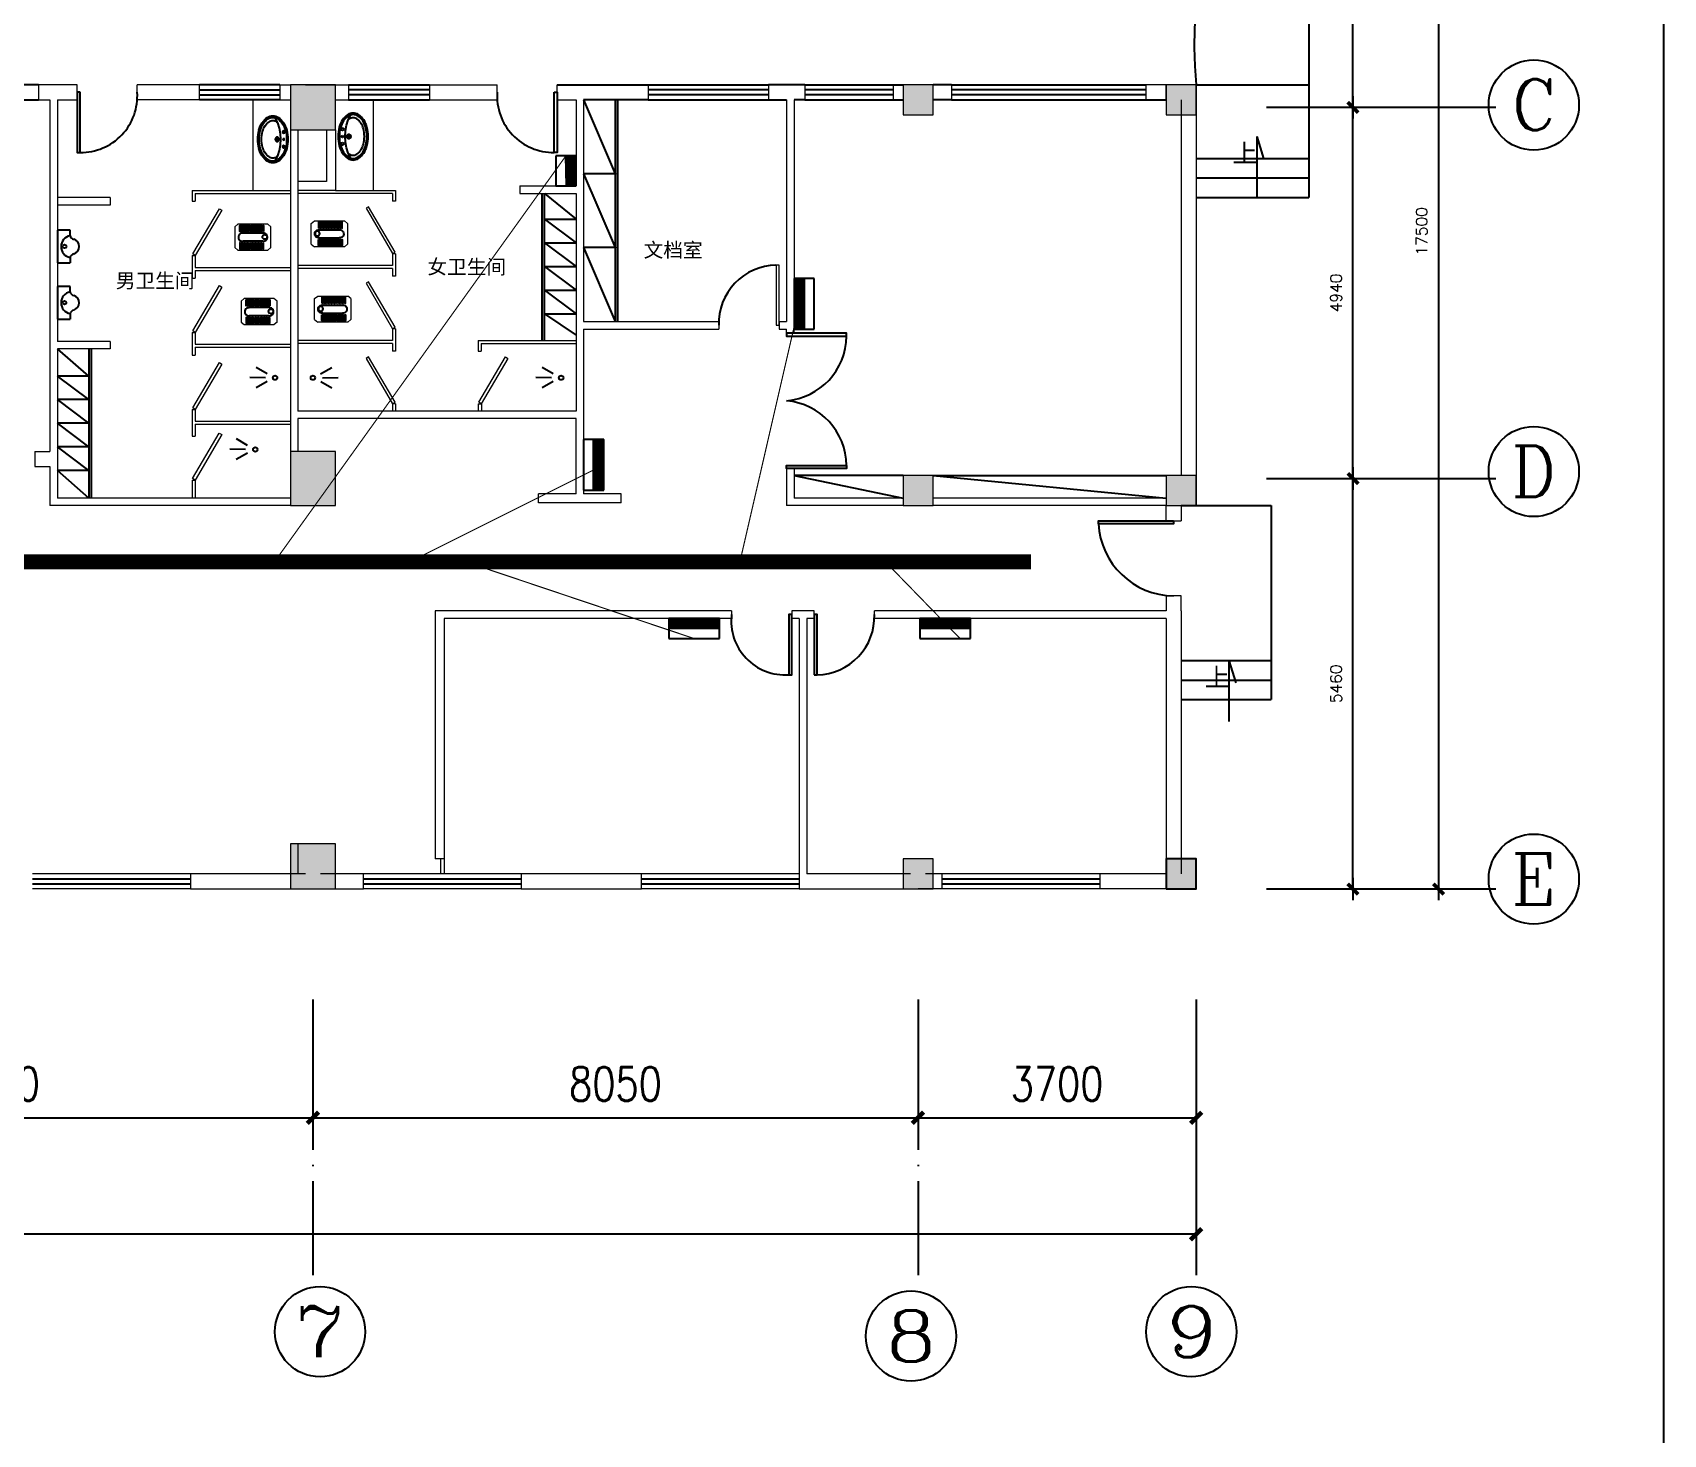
# Model space of a CAD drawing. Extents: x 1487452 to 1619693, y 165319 to 350168.
# Drawn here: x 1597996 to 1619693, y 313783 to 332433 of the extents above; entities that cross this region are included whole.
import ezdxf
from ezdxf.enums import TextEntityAlignment as Align

# ---------------------------------------------------------------- set-up
doc = ezdxf.new("R2010")
doc.units = 0
doc.header["$LTSCALE"] = 1000
doc.header["$MEASUREMENT"] = 0
doc.linetypes.add('DOTE', pattern=[2.42, 2, -0.2, 0.02, -0.2])
doc.layers.get('0').update_dxf_attribs({"linetype": 'CONTINUOUS'})
doc.layers.get('Defpoints').update_dxf_attribs({"linetype": 'CONTINUOUS'})
for name, color, linetype in [('AXIS', 3, 'CONTINUOUS'), ('AXIS_TEXT', 7, 'CONTINUOUS'), ('COLUMN', 9, 'CONTINUOUS'), ('Dim3', 30, 'CONTINUOUS'), ('DIME', 3, 'CONTINUOUS'), ('DOTE', 1, 'DOTE'), ('EQUIP', 3, 'CONTINUOUS'), ('FIT', 1, 'CONTINUOUS'), ('FUR', 4, 'CONTINUOUS')]:
    doc.layers.add(name, color=color, linetype=linetype)
doc.styles.add('_TCH_AXIS', font='COMPLEX', dxfattribs={"bigfont": 'GBCBIG'})
doc.styles.add('_TCH_DIM', font='SIMPLEX', dxfattribs={"bigfont": 'GBCBIG'})
doc.styles.add('DIM_FONT', font='SIMPLEX.shx', dxfattribs={"width": 0.8})
doc.styles.get("Standard").update_dxf_attribs({"font": 'GBENOR', "bigfont": 'GBCBIG'})
doc.styles.add('黑体', font='SIMHEI.TTF')
doc.dimstyles.new('dimn', dxfattribs={"dimtxt": 150, "dimasz": 1, "dimexe": 250, "dimexo": 300, "dimgap": 150, "dimtad": 1, "dimdec": 0, "dimzin": 0, "dimdsep": 46, "dimtxsty": '_TCH_DIM', "dimblk": '_dimx', "dimcen": 0.09, "dimclrd": 3, "dimclre": 3, "dimclrt": 2, "dimadec": 1, "dimazin": 2, "dimtfac": 1, "dimtdec": 0, "dimtix": 1, "dimtmove": 2, "dimatfit": 3, "dimldrblk": 'ARCHTICK', "dimfxl": 1, "dimtolj": 1, "dimtzin": 0, "dimarcsym": 0})
doc.dimstyles.new('DIMN150', dxfattribs={"dimscale": 1.5, "dimtxt": 300, "dimasz": 100, "dimexe": 250, "dimexo": 300, "dimgap": 150, "dimtad": 1, "dimdec": 0, "dimzin": 0, "dimdsep": 46, "dimtxsty": 'DIM_FONT', "dimblk": 'ARCHTICK', "dimcen": 0.09, "dimclrt": 7, "dimazin": 2, "dimtfac": 1, "dimtdec": 0, "dimtix": 1, "dimtmove": 2, "dimatfit": 3, "dimldrblk": 'ARCHTICK', "dimfxl": 1, "dimtolj": 1, "dimtzin": 0, "dimarcsym": 0})

# ---------------------------------------------------------------- blocks, each defined once
blk = doc.blocks.new('_ArchTick')
at = {"color": 0, "linetype": 'ByBlock', "const_width": 0.4}
blk.add_lwpolyline([(-0.5, -0.5), (0.5, 0.5)], dxfattribs=at)
blk = doc.blocks.new('*D114')
at = {"layer": 'AXIS', "color": 0, "linetype": 'Continuous', "lineweight": -2, "transparency": 16777216}
for p, q in [((1593226, 319121), (1593226, 317621)), ((1601726, 319121), (1601726, 317621)), ((1593226, 317996), (1601726, 317996))]:
    blk.add_line(p, q, dxfattribs=at)
at = {"layer": 'Defpoints', "color": 0, "linetype": 'Continuous', "transparency": 16777216}
for p in [(1593226, 319571), (1601726, 319571), (1601726, 317996)]:
    blk.add_point(p, dxfattribs=at)
at = {"layer": 'AXIS', "color": 0, "linetype": 'Continuous', "lineweight": -2, "transparency": 16777216, "xscale": 150, "yscale": 150, "zscale": 150, "rotation": 180}
blk.add_blockref('_ArchTick', (1593226, 317996), dxfattribs=at)
at = {"layer": 'AXIS', "color": 0, "linetype": 'Continuous', "lineweight": -2, "transparency": 16777216, "xscale": 150, "yscale": 150, "zscale": 150}
blk.add_blockref('_ArchTick', (1601726, 317996), dxfattribs=at)
at = {"layer": 'AXIS', "color": 2, "linetype": 'Continuous', "transparency": 16777216, "insert": (1597476, 318446), "char_height": 450, "attachment_point": 5, "style": 'DIM_FONT'}
blk.add_mtext('\\A1;8500', dxfattribs=at)
blk = doc.blocks.new('*D115')
at = {"layer": 'AXIS', "color": 0, "linetype": 'Continuous', "lineweight": -2, "transparency": 16777216}
for p, q in [((1601726, 319121), (1601726, 317621)), ((1609776, 319121), (1609776, 317621)), ((1601726, 317996), (1609776, 317996))]:
    blk.add_line(p, q, dxfattribs=at)
at = {"layer": 'Defpoints', "color": 0, "linetype": 'Continuous', "transparency": 16777216}
for p in [(1601726, 319571), (1609776, 319571), (1609776, 317996)]:
    blk.add_point(p, dxfattribs=at)
at = {"layer": 'AXIS', "color": 0, "linetype": 'Continuous', "lineweight": -2, "transparency": 16777216, "xscale": 150, "yscale": 150, "zscale": 150, "rotation": 180}
blk.add_blockref('_ArchTick', (1601726, 317996), dxfattribs=at)
at = {"layer": 'AXIS', "color": 0, "linetype": 'Continuous', "lineweight": -2, "transparency": 16777216, "xscale": 150, "yscale": 150, "zscale": 150}
blk.add_blockref('_ArchTick', (1609776, 317996), dxfattribs=at)
at = {"layer": 'AXIS', "color": 2, "linetype": 'Continuous', "transparency": 16777216, "insert": (1605751, 318446), "char_height": 450, "attachment_point": 5, "style": 'DIM_FONT'}
blk.add_mtext('\\A1;8050', dxfattribs=at)
blk = doc.blocks.new('*D116')
at = {"layer": 'AXIS', "color": 0, "linetype": 'Continuous', "lineweight": -2, "transparency": 16777216}
for p, q in [((1609776, 319121), (1609776, 317621)), ((1613476, 319121), (1613476, 317621)), ((1609776, 317996), (1613476, 317996))]:
    blk.add_line(p, q, dxfattribs=at)
at = {"layer": 'Defpoints', "color": 0, "linetype": 'Continuous', "transparency": 16777216}
for p in [(1609776, 319571), (1613476, 319571), (1613476, 317996)]:
    blk.add_point(p, dxfattribs=at)
at = {"layer": 'AXIS', "color": 0, "linetype": 'Continuous', "lineweight": -2, "transparency": 16777216, "xscale": 150, "yscale": 150, "zscale": 150, "rotation": 180}
blk.add_blockref('_ArchTick', (1609776, 317996), dxfattribs=at)
at = {"layer": 'AXIS', "color": 0, "linetype": 'Continuous', "lineweight": -2, "transparency": 16777216, "xscale": 150, "yscale": 150, "zscale": 150}
blk.add_blockref('_ArchTick', (1613476, 317996), dxfattribs=at)
at = {"layer": 'AXIS', "color": 2, "linetype": 'Continuous', "transparency": 16777216, "insert": (1611626, 318446), "char_height": 450, "attachment_point": 5, "style": 'DIM_FONT'}
blk.add_mtext('\\A1;3700', dxfattribs=at)
blk = doc.blocks.new('*D117')
at = {"layer": 'AXIS', "color": 0, "linetype": 'Continuous', "lineweight": -2, "transparency": 16777216}
for p, q in [((1569326, 319121), (1569326, 316072)), ((1613476, 319121), (1613476, 316072)), ((1613476, 316447), (1569326, 316447))]:
    blk.add_line(p, q, dxfattribs=at)
at = {"layer": 'Defpoints', "color": 0, "linetype": 'Continuous', "transparency": 16777216}
for p in [(1569326, 319571), (1613476, 319571), (1569326, 316447)]:
    blk.add_point(p, dxfattribs=at)
at = {"layer": 'AXIS', "color": 0, "linetype": 'Continuous', "lineweight": -2, "transparency": 16777216, "xscale": 150, "yscale": 150, "zscale": 150, "rotation": 180}
blk.add_blockref('_ArchTick', (1569326, 316447), dxfattribs=at)
at = {"layer": 'AXIS', "color": 0, "linetype": 'Continuous', "lineweight": -2, "transparency": 16777216, "xscale": 150, "yscale": 150, "zscale": 150}
blk.add_blockref('_ArchTick', (1613476, 316447), dxfattribs=at)
at = {"layer": 'AXIS', "color": 2, "linetype": 'Continuous', "transparency": 16777216, "insert": (1591401, 316897), "char_height": 450, "attachment_point": 5, "style": 'DIM_FONT'}
blk.add_mtext('\\A1;44150', dxfattribs=at)
blk = doc.blocks.new('_dimx')
blk.add_line((-150, 0), (150, 0))
at = {"const_width": 50}
blk.add_lwpolyline([(-70, -70), (70, 70)], dxfattribs=at)
blk = doc.blocks.new('*D123')
at = {"layer": 'Defpoints', "color": 0, "ltscale": 0.4, "transparency": 16777216}
for p in [(1614714, 338540), (1614714, 321040), (1616702, 321040)]:
    blk.add_point(p, dxfattribs=at)
at = {"layer": 'Dim3', "color": 3, "lineweight": -2, "ltscale": 0.4, "transparency": 16777216}
for p, q in [((1615014, 338540), (1616952, 338540)), ((1616702, 338539), (1616702, 321041)), ((1615014, 321040), (1616952, 321040))]:
    blk.add_line(p, q, dxfattribs=at)
for p, rotation in [((1616702, 338540), 90), ((1616702, 321040), 270)]:
    blk.add_blockref('_dimx', p, dxfattribs=dict(at, rotation=rotation))
at = {"layer": 'Dim3', "color": 2, "ltscale": 0.4, "transparency": 16777216, "insert": (1616477, 329790), "char_height": 150, "attachment_point": 5, "rotation": 90, "style": '_TCH_DIM'}
blk.add_mtext('\\A1;17500', dxfattribs=at)
blk = doc.blocks.new('jytshfd')
at = {"color": 251, "lineweight": 13}
blk.add_lwpolyline([(1424598, 328540), (1424638, 328540), (1424638, 329340), (1424598, 329340)], close=True, dxfattribs=at)
at = {"layer": 'Dim3', "color": 250, "ltscale": 0.4}
for p, q in [((1422037, 331540), (1422457, 330556)), ((1422457, 331540), (1422457, 328590)), ((1422457, 330556), (1422037, 330556)), ((1422037, 330556), (1422457, 329573)), ((1422457, 329573), (1422037, 329573)), ((1422037, 329573), (1422457, 328590))]:
    blk.add_line(p, q, dxfattribs=at)
at = {"layer": 'Dim3', "color": 251, "ltscale": 0.4}
blk.add_line((1422487, 331540), (1422487, 328590), dxfattribs=at)
at = {"layer": 'Dim3', "color": 250, "ltscale": 0.4}
blk.add_arc((1424612, 328565), 775, 91.0894, 181.8482, dxfattribs=at)
at = {"layer": 'Dim3', "color": 251, "ltscale": 0.4}
for p in [(1422487, 330556), (1422487, 329573)]:
    blk.add_point(p, dxfattribs=at)
blk = doc.blocks.new('gfeagfda')
at = {"color": 250}
for p, q in [((1428784, 390065), (1428721, 390065)), ((1428753, 390028), (1428753, 390103))]:
    blk.add_line(p, q, dxfattribs=at)
for centre, major_axis, start_param, end_param in [((1428829, 390120), (0, 251), 0.47776, 0.896055), ((1428807, 390171), (0, 194), 0, 0.47776), ((1428807, 390171), (0, 174), 0, 0.47776), ((1428807, 390171), (0, 194), -0.47776, 0), ((1428807, 390171), (0, 174), -0.47776, 0), ((1428786, 390120), (0, 251), -0.896055, -0.47776), ((1428914, 390065), (0, 374), 1.250813, 1.570796), ((1428862, 390087), (0, 305), 0.896055, 1.250813), ((1428914, 390065), (0, 354), 1.250813, 1.570796), ((1428862, 390087), (0, 285), 0.896055, 1.250813), ((1428829, 390120), (0, 231), 0.47776, 0.896055), ((1428829, 390120), (0, 191), 0.47776, 0.565194), ((1428807, 390171), (0, 134), 0, 0.47776), ((1428807, 390171), (0, 134), -0.47776, 0), ((1428786, 390120), (0, 191), -0.896055, -0.47776), ((1428786, 390120), (0, 231), -0.896055, -0.47776), ((1428753, 390087), (0, 245), -1.250813, -0.896055), ((1428753, 390087), (0, 285), -1.250813, -0.896055), ((1428700, 390065), (0, 314), 4.712389, 5.032372), ((1428753, 390087), (0, 305), -1.250813, -0.896055), ((1428700, 390065), (0, 354), 4.712389, 5.032372), ((1428700, 390065), (0, 374), -1.570796, -1.250813), ((1428914, 390065), (0, 374), 1.570796, 1.89078), ((1428914, 390065), (0, 354), 1.570796, 1.89078), ((1428862, 390043), (0, 305), 1.89078, 2.245537), ((1428862, 390043), (0, 285), 1.89078, 2.245537), ((1428753, 390043), (0, 245), 4.037648, 4.392406), ((1428753, 390043), (0, 285), 4.037648, 4.392406), ((1428700, 390065), (0, 314), 4.392406, 4.712389), ((1428753, 390043), (0, 305), 4.037648, 4.392406), ((1428700, 390065), (0, 354), 4.392406, 4.712389), ((1428700, 390065), (0, 374), 4.392406, 4.712389), ((1428829, 390010), (0, 251), 2.245537, 2.663833), ((1428829, 390010), (0, 231), 2.245537, 2.663833), ((1428807, 389958), (0, 194), 2.663833, 3.141593), ((1428807, 389958), (0, 174), 2.663833, 3.141593), ((1428829, 390010), (0, 191), 2.576399, 2.663833), ((1428807, 389958), (0, 134), 2.663833, 3.141593), ((1428807, 389958), (0, 134), 3.141593, 3.619353), ((1428807, 389958), (0, 174), 3.141593, 3.619353), ((1428807, 389958), (0, 194), 3.141593, 3.619353), ((1428786, 390010), (0, 191), 3.619353, 4.037648), ((1428786, 390010), (0, 231), 3.619353, 4.037648), ((1428786, 390010), (0, 251), 3.619353, 4.037648)]:
    blk.add_ellipse(centre, major_axis=major_axis, ratio=0.8, start_param=start_param, end_param=end_param, dxfattribs=at)
at = {"color": 250, "extrusion": (0, 0, -1)}
blk.add_ellipse((1429075, 390065), major_axis=(0, 464), ratio=0.8, start_param=4.076246, end_param=5.348532, dxfattribs=at)
at = {"color": 250}
for centre, major_axis in [((1428670, 390159), (0, 17.2)), ((1428670, 389971), (0, 17.2)), ((1428670, 390065), (0, 11.7)), ((1428753, 390065), (0, 28.9)), ((1428753, 390065), (0, 19.6))]:
    blk.add_ellipse(centre, major_axis=major_axis, ratio=0.8, dxfattribs=at)
blk = doc.blocks.new('htrjhyrghgfd')
at = {"color": 251, "lineweight": 13}
for p, q in [((1427627, 395481), (1427668, 395516)), ((1427627, 395481), (1427627, 395205)), ((1428067, 395516), (1427668, 395516)), ((1428107, 395482), (1428067, 395516)), ((1428107, 395204), (1428107, 395482)), ((1427627, 395205), (1427669, 395170)), ((1427669, 395170), (1428067, 395170)), ((1428107, 395204), (1428067, 395170))]:
    blk.add_line(p, q, dxfattribs=at)
at = {"layer": 'FUR', "color": 250, "ltscale": 0.2}
for p, q in [((1427735, 395397), (1427997, 395397)), ((1427732, 395290), (1428000, 395290))]:
    blk.add_line(p, q, dxfattribs=at)
at = {"layer": 'FUR', "color": 250}
for points in [[(1427724, 395419), (1427731, 395419), (1427731, 395498), (1427724, 395498)], [(1427745, 395419), (1427752, 395419), (1427752, 395498), (1427745, 395498)], [(1427765, 395419), (1427772, 395419), (1427772, 395498), (1427765, 395498)], [(1427786, 395419), (1427793, 395419), (1427793, 395498), (1427786, 395498)], [(1427806, 395419), (1427813, 395419), (1427813, 395498), (1427806, 395498)], [(1427827, 395419), (1427834, 395419), (1427834, 395498), (1427827, 395498)], [(1427847, 395419), (1427854, 395419), (1427854, 395498), (1427847, 395498)], [(1427868, 395419), (1427875, 395419), (1427875, 395498), (1427868, 395498)], [(1427889, 395419), (1427895, 395419), (1427895, 395498), (1427889, 395498)], [(1427909, 395419), (1427916, 395419), (1427916, 395498), (1427909, 395498)], [(1427930, 395419), (1427936, 395419), (1427936, 395498), (1427930, 395498)], [(1427950, 395419), (1427957, 395419), (1427957, 395498), (1427950, 395498)], [(1427971, 395419), (1427978, 395419), (1427978, 395498), (1427971, 395498)], [(1427991, 395419), (1427998, 395419), (1427998, 395498), (1427991, 395498)], [(1428012, 395419), (1428019, 395419), (1428019, 395498), (1428012, 395498)], [(1428032, 395419), (1428039, 395419), (1428039, 395498), (1428032, 395498)], [(1427724, 395266), (1427731, 395266), (1427731, 395187), (1427724, 395187)], [(1427745, 395266), (1427752, 395266), (1427752, 395187), (1427745, 395187)], [(1427765, 395266), (1427772, 395266), (1427772, 395187), (1427765, 395187)], [(1427786, 395266), (1427793, 395266), (1427793, 395187), (1427786, 395187)], [(1427806, 395266), (1427813, 395266), (1427813, 395187), (1427806, 395187)], [(1427827, 395266), (1427834, 395266), (1427834, 395187), (1427827, 395187)], [(1427847, 395266), (1427854, 395266), (1427854, 395187), (1427847, 395187)], [(1427868, 395266), (1427875, 395266), (1427875, 395187), (1427868, 395187)], [(1427889, 395266), (1427895, 395266), (1427895, 395187), (1427889, 395187)], [(1427909, 395266), (1427916, 395266), (1427916, 395187), (1427909, 395187)], [(1427930, 395266), (1427936, 395266), (1427936, 395187), (1427930, 395187)], [(1427950, 395266), (1427957, 395266), (1427957, 395187), (1427950, 395187)], [(1427971, 395266), (1427978, 395266), (1427978, 395187), (1427971, 395187)], [(1427991, 395266), (1427998, 395266), (1427998, 395187), (1427991, 395187)], [(1428012, 395266), (1428019, 395266), (1428019, 395187), (1428012, 395187)], [(1428032, 395266), (1428039, 395266), (1428039, 395187), (1428032, 395187)]]:
    blk.add_lwpolyline(points, close=True, dxfattribs=at)
at = {"layer": 'FUR', "color": 250, "linetype": 'Continuous'}
blk.add_circle((1427709, 395340), 31.2, dxfattribs=at)
at = {"layer": 'FUR', "color": 250, "ltscale": 0.2}
for centre, radius, start, end in [((1427727, 395344), 54.1, 81.3895, 275.4827), ((1428004, 395344), 54, 266.4998, 97.5493)]:
    blk.add_arc(centre, radius, start, end, dxfattribs=at)
blk = doc.blocks.new('dsadsaddsad')
at = {"color": 251, "lineweight": 13}
for p, q in [((1419237, 331540), (1419237, 330334)), ((1419497, 330294), (1418237, 330294)), ((1418737, 330334), (1419537, 330334)), ((1419497, 330294), (1419497, 330191)), ((1419537, 330334), (1419537, 330191)), ((1419537, 330191), (1419497, 330191)), ((1419537, 329491), (1419497, 329491)), ((1419497, 329491), (1419497, 329335)), ((1419537, 329491), (1419537, 329193)), ((1419497, 329335), (1418237, 329335)), ((1419497, 329295), (1418237, 329295)), ((1419497, 329295), (1419497, 329193)), ((1419537, 329193), (1419497, 329193)), ((1419537, 328493), (1419497, 328493)), ((1419497, 328493), (1419497, 328337)), ((1419537, 328493), (1419537, 328194)), ((1419497, 328337), (1418237, 328337)), ((1419497, 328297), (1418237, 328297)), ((1419497, 328297), (1419497, 328194)), ((1420637, 328337), (1421937, 328337)), ((1420637, 328337), (1420637, 328194)), ((1420677, 328297), (1421937, 328297)), ((1420677, 328297), (1420677, 328194)), ((1419537, 328194), (1419497, 328194)), ((1420637, 328194), (1420677, 328194)), ((1419537, 327494), (1419497, 327494)), ((1419497, 327494), (1419497, 327398)), ((1419537, 327494), (1419537, 327398))]:
    blk.add_line(p, q, dxfattribs=at)
for points in [[(1419497, 329493), (1419532, 329513), (1419177, 330116), (1419143, 330096)], [(1419497, 328494), (1419532, 328514), (1419177, 329118), (1419143, 329098)], [(1419497, 327496), (1419532, 327516), (1419177, 328119), (1419143, 328099)], [(1420677, 327496), (1420643, 327516), (1420997, 328119), (1421032, 328099)]]:
    blk.add_lwpolyline(points, close=True, dxfattribs=at)
at = {"layer": 'Dim3', "color": 251, "ltscale": 0.4}
for p, q in [((1421487, 328337), (1421487, 330295)), ((1421517, 329951), (1421937, 329951)), ((1421517, 329636), (1421937, 329636)), ((1421517, 329322), (1421937, 329322)), ((1421517, 329008), (1421937, 329008)), ((1421517, 328694), (1421937, 328694)), ((1418539, 327894), (1418687, 327980)), ((1418565, 327842), (1418772, 327844)), ((1421610, 327842), (1421403, 327844)), ((1421635, 327894), (1421487, 327980)), ((1418540, 327791), (1418689, 327706)), ((1421634, 327791), (1421485, 327706))]:
    blk.add_line(p, q, dxfattribs=at)
at = {"layer": 'Dim3', "color": 250, "ltscale": 0.4}
for p, q in [((1421517, 328337), (1421517, 330295)), ((1421517, 330295), (1421937, 329951)), ((1421517, 329951), (1421937, 329636)), ((1421517, 329636), (1421937, 329322)), ((1421517, 329322), (1421937, 329008)), ((1421517, 329008), (1421937, 328694)), ((1421517, 328694), (1421937, 328410))]:
    blk.add_line(p, q, dxfattribs=at)
at = {"layer": 'Dim3', "color": 251, "ltscale": 0.4}
blk.add_lwpolyline([(1421647, 331640), (1421687, 331640), (1421687, 330840), (1421647, 330840)], close=True, dxfattribs=at)
for centre in [(1418436, 327841), (1421739, 327841)]:
    blk.add_circle(centre, 29.2, dxfattribs=at)
at = {"layer": 'Dim3', "color": 250, "ltscale": 0.4}
blk.add_arc((1421636, 331590), 750, 176.1779, 270.8845, dxfattribs=at)
at = {"layer": 'Dim3', "color": 251}
for p in [(1421517, 329951), (1421517, 329636), (1421517, 329322), (1421517, 329008), (1421517, 328694)]:
    blk.add_point(p, dxfattribs=at)
at = {"layer": 'Dim3', "color": 251, "xscale": 1.039999999920837, "yscale": 1.039999999979045, "zscale": 1.04}
blk.add_blockref('gfeagfda', (-66988, -74616), dxfattribs=at)
at = {"layer": 'Dim3', "color": 251, "xscale": -1, "rotation": 180}
for p in [(-9212, 725099), (-9168, 724099)]:
    blk.add_blockref('htrjhyrghgfd', p, dxfattribs=at)
at = {"layer": 'Dim3', "color": 2, "ltscale": 0.4, "style": '黑体'}
blk.add_text('女卫生间', height=192, dxfattribs=at).set_placement((1419960, 329317), align=Align.MIDDLE_LEFT)
blk = doc.blocks.new('gagfdfdsfds')
at = {"color": 251}
for p, q in [((291254, -247004), (291254, -246931)), ((291423, -246931), (291254, -246931)), ((291423, -247366), (291423, -246931)), ((291254, -247293), (291254, -247366)), ((291254, -247366), (291423, -247366))]:
    blk.add_line(p, q, dxfattribs=at)
at = {"color": 250}
blk.add_circle((291328, -247151), 24.1, dxfattribs=at)
at = {"color": 251}
for centre, radius, start, end in [((291234, -247149), 101, 106.2602, 253.7398), ((291188, -246986), 68.8, 285.2551, 344.7449), ((291188, -247311), 68.8, 15.2551, 74.7449)]:
    blk.add_arc(centre, radius, start, end, dxfattribs=at)
at = {"color": 250}
blk.add_arc((291228, -247149), 147, 280.0796, 79.9204, dxfattribs=at)
blk = doc.blocks.new('oijhkjb')
at = {"color": 251, "lineweight": 13}
for p, q in [((1417637, 331540), (1417637, 330334)), ((1416832, 330334), (1418132, 330334)), ((1416832, 330334), (1416832, 330191)), ((1416872, 330294), (1418132, 330294)), ((1416872, 330294), (1416872, 330191)), ((1416832, 330191), (1416872, 330191)), ((1416832, 329466), (1416832, 329168)), ((1416832, 329466), (1416872, 329466)), ((1416872, 329466), (1416872, 329310)), ((1416832, 329168), (1416872, 329168)), ((1416872, 329310), (1418132, 329310)), ((1416872, 329270), (1418132, 329270)), ((1416872, 329270), (1416872, 329168)), ((1416832, 328443), (1416872, 328443)), ((1416832, 328443), (1416832, 328144)), ((1416872, 328443), (1416872, 328287)), ((1416872, 328287), (1418132, 328287)), ((1416832, 328144), (1416872, 328144)), ((1416872, 328247), (1418132, 328247)), ((1416872, 328247), (1416872, 328144)), ((1416832, 327419), (1416872, 327419)), ((1416832, 327419), (1416832, 327065)), ((1416872, 327419), (1416872, 327263)), ((1416872, 327263), (1418132, 327263)), ((1416872, 327223), (1418132, 327223)), ((1416872, 327223), (1416872, 327065)), ((1416832, 327065), (1416872, 327065)), ((1416832, 326480), (1416872, 326480)), ((1416832, 326480), (1416832, 326240)), ((1416872, 326480), (1416872, 326240))]:
    blk.add_line(p, q, dxfattribs=at)
for points in [[(1416872, 329468), (1416837, 329488), (1417192, 330091), (1417226, 330071)], [(1416872, 328444), (1416837, 328464), (1417192, 329068), (1417226, 329048)], [(1416872, 327421), (1416837, 327441), (1417192, 328044), (1417226, 328024)], [(1416870, 326481), (1416835, 326501), (1417190, 327105), (1417224, 327085)]]:
    blk.add_lwpolyline(points, close=True, dxfattribs=at)
at = {"layer": 'Dim3', "color": 250, "ltscale": 0.4}
for p, q in [((1415457, 327864), (1415037, 328225)), ((1415457, 328225), (1415457, 326240)), ((1415457, 327550), (1415037, 327864)), ((1415457, 327236), (1415037, 327550)), ((1415457, 326922), (1415037, 327236)), ((1415457, 326607), (1415037, 326922)), ((1415457, 326240), (1415037, 326607))]:
    blk.add_line(p, q, dxfattribs=at)
at = {"layer": 'Dim3', "color": 251, "ltscale": 0.4}
for p, q in [((1415487, 328225), (1415487, 326240)), ((1415457, 327864), (1415037, 327864)), ((1417805, 327842), (1417597, 327844)), ((1417830, 327894), (1417682, 327980)), ((1417829, 327791), (1417680, 327706)), ((1415457, 327550), (1415037, 327550)), ((1415457, 327236), (1415037, 327236)), ((1417566, 326940), (1417418, 327027)), ((1415457, 326922), (1415037, 326922)), ((1417541, 326889), (1417333, 326890)), ((1417565, 326837), (1417416, 326753)), ((1415457, 326607), (1415037, 326607))]:
    blk.add_line(p, q, dxfattribs=at)
blk.add_lwpolyline([(1415340, 331640), (1415300, 331640), (1415300, 330840), (1415340, 330840)], close=True, dxfattribs=at)
blk.add_circle((1417670, 326887), 29.2, dxfattribs=at)
at = {"layer": 'Dim3', "color": 250, "ltscale": 0.4}
blk.add_arc((1415351, 331590), 750, 269.1155, 3.8221, dxfattribs=at)
at = {"layer": 'Dim3', "color": 251}
for p in [(1415457, 327864), (1415457, 327550), (1415457, 327236), (1415457, 326922), (1415457, 326607)]:
    blk.add_point(p, dxfattribs=at)
at = {"layer": 'Dim3', "color": 251, "xscale": -1.039999999920837, "yscale": 1.039999999979045, "zscale": 1.04}
blk.add_blockref('gfeagfda', (2903863, -74654), dxfattribs=at)
at = {"layer": 'Dim3', "color": 251, "rotation": 180}
for p in [(2845504, 725055), (2845587, 724064)]:
    blk.add_blockref('htrjhyrghgfd', p, dxfattribs=at)
at = {"layer": 'FUR', "rotation": 180.1020295931722}
for p in [(1706900, 82957), (1706900, 82209)]:
    blk.add_blockref('gagfdfdsfds', p, dxfattribs=at)
at = {"layer": 'Dim3', "color": 2, "ltscale": 0.4, "style": '黑体'}
blk.add_text('男卫生间', height=192, dxfattribs=at).set_placement((1415814, 329133), align=Align.MIDDLE_LEFT)
blk = doc.blocks.new('*X24')
at = {"color": 0}
for p, q in [((-250, 33), (-183, 100)), ((-250, 68), (-218, 100)), ((-247, 0), (-147, 100)), ((-212, 0), (-112, 100)), ((-177, 0), (-77, 100)), ((-141, 0), (-41, 100)), ((-106, 0), (-6, 100)), ((-71, 0), (29, 100)), ((-35, 0), (65, 100)), ((0, 0), (100, 100)), ((35, 0), (135, 100)), ((71, 0), (171, 100)), ((106, 0), (206, 100)), ((141, 0), (241, 100)), ((177, 0), (250, 73)), ((212, 0), (250, 38)), ((247, 0), (250, 3))]:
    blk.add_line(p, q, dxfattribs=at)
blk = doc.blocks.new('_LINKPT1')
blk.add_line((0, 0), (0, 0))
blk = doc.blocks.new('M_Z1')
for p, q in [((-0.75, 0.6), (-0.75, 0)), ((0.75, 0.6), (-0.75, 0.6)), ((0.75, 0), (0.75, 0.6)), ((-0.75, 0.3), (0.75, 0.3)), ((-0.75, 0), (0.75, 0))]:
    blk.add_line(p, q)
at = {"const_width": 0.3}
blk.add_lwpolyline([(-0.75, 0.15), (0.75, 0.15)], dxfattribs=at)
for p in [(0, 0.6), (-0.75, 0.3), (0, 0), (0.75, 0.3)]:
    blk.add_blockref('_LINKPT1', p)
at = {"xscale": 0.003, "yscale": 0.003, "zscale": 0.003}
blk.add_blockref('*X24', (0, 0), dxfattribs=at)
at = {"width": 0.8, "flags": 9}
blk.add_attdef('A', (0, 0), '', height=0.00003, dxfattribs=at)
blk.add_attdef('A', (0, 0), '', height=0.00003, dxfattribs=at)
blk = doc.blocks.new('A$C3A87561D')
at = {"layer": 'EQUIP'}
for p, q in [((269, 400), (0, 400)), ((0, 400), (0, 0)), ((143, 0), (134, 400)), ((269, 0), (269, 400)), ((0, 0), (269, 0))]:
    blk.add_line(p, q, dxfattribs=at)
at = {"layer": 'EQUIP', "const_width": 134}
blk.add_lwpolyline([(202, 0), (202, 400)], dxfattribs=at)
at = {"layer": 'EQUIP', "xscale": 448.0338913681917, "yscale": 448.0338913681917, "zscale": 448.0338913681917, "rotation": 90}
for p in [(134, 400), (0, 64), (269, 64)]:
    blk.add_blockref('_LINKPT1', p, dxfattribs=at)
at = {"layer": 'EQUIP', "width": 0.8, "flags": 9}
blk.add_attdef('A', (269, 64), '', height=0.0134, rotation=90, dxfattribs=at)
blk.add_attdef('A', (269, 64), '', height=0.0134, rotation=90, dxfattribs=at)

msp = doc.modelspace()

# ---------------------------------------------------------------- hatches: boundary and pattern name
at = {"lineweight": 13}
for points in [[(1601426.2, 331139.8), (1602026.2, 331139.8), (1602026.2, 331739.8), (1601426.2, 331739.8)], [(1609576.2, 331339.8), (1609976.2, 331339.8), (1609976.2, 331739.8), (1609576.2, 331739.8)], [(1613076.2, 331339.8), (1613476.2, 331339.8), (1613476.2, 331739.8), (1613076.2, 331739.8)], [(1601426.2, 326139.8), (1602026.2, 326139.8), (1602026.2, 326859.8), (1601426.2, 326859.8)], [(1609576.2, 326139.8), (1609976.2, 326139.8), (1609976.2, 326539.8), (1609576.2, 326539.8)], [(1613076.2, 326139.8), (1613476.2, 326139.8), (1613476.2, 326539.8), (1613076.2, 326539.8)], [(1601426.2, 321039.8), (1602026.2, 321039.8), (1602026.2, 321639.8), (1601426.2, 321639.8)], [(1601426.2, 321039.8), (1602026.2, 321039.8), (1602026.2, 321639.8), (1601426.2, 321639.8)], [(1609576.2, 321039.8), (1609976.2, 321039.8), (1609976.2, 321439.8), (1609576.2, 321439.8)], [(1609576.2, 321039.8), (1609976.2, 321039.8), (1609976.2, 321439.8), (1609576.2, 321439.8)], [(1613076.2, 321039.8), (1613476.2, 321039.8), (1613476.2, 321439.8), (1613076.2, 321439.8)], [(1613076.2, 321039.8), (1613476.2, 321039.8), (1613476.2, 321439.8), (1613076.2, 321439.8)]]:
    msp.add_hatch(color=256, dxfattribs=at).paths.add_polyline_path(points)

# ---------------------------------------------------------------- linework, layer by layer
at = {"color": 7}
msp.add_line((1619692.7, 350167.6), (1619692.7, 309763.5), dxfattribs=at)
at = {"lineweight": 13}
for p, q in [((1598076.2, 331739.8), (1598076.2, 331539.8)), ((1598588.6, 331739.8), (1598076.2, 331739.8)), ((1598076.2, 331539.8), (1598226.2, 331539.8)), ((1598226.2, 331539.8), (1598226.2, 326859.8)), ((1598326.2, 331539.8), (1598326.2, 328324.8)), ((1598326.2, 331539.8), (1598588.6, 331539.8)), ((1598588.6, 331539.8), (1598588.6, 331739.8)), ((1600217.8, 331739.8), (1599388.6, 331739.8)), ((1599388.6, 331539.8), (1599388.6, 331739.8)), ((1600217.8, 331539.8), (1599388.6, 331539.8)), ((1600217.8, 331539.8), (1600217.8, 331739.8)), ((1601285.2, 331739.8), (1601285.2, 331539.8)), ((1601285.2, 331739.8), (1601426.2, 331739.8)), ((1601285.2, 331539.8), (1601426.2, 331539.8)), ((1602026.2, 331739.8), (1601426.2, 331739.8)), ((1601426.2, 331739.8), (1601426.2, 331139.8)), ((1601626.2, 331739.8), (1602199.4, 331739.8)), ((1602026.2, 331139.8), (1602026.2, 331739.8)), ((1602026.2, 331539.8), (1602199.4, 331539.8)), ((1602199.4, 331739.8), (1602199.4, 331539.8)), ((1603277.1, 331739.8), (1603277.1, 331539.8)), ((1603277.1, 331739.8), (1604176.2, 331739.8)), ((1603277.1, 331539.8), (1604176.2, 331539.8)), ((1604176.2, 331539.8), (1604176.2, 331739.8)), ((1604976.2, 331539.8), (1604976.2, 331739.8)), ((1604976.2, 331539.8), (1605226.2, 331539.8)), ((1605226.2, 331539.8), (1605226.2, 330394.8)), ((1605326.2, 331539.8), (1605326.2, 328589.8)), ((1606186.5, 331739.8), (1606186.5, 331539.8)), ((1607786.5, 331739.8), (1607786.5, 331539.8)), ((1608026.5, 331539.8), (1608026.5, 328589.8)), ((1608126.5, 331539.8), (1608126.5, 328489.8)), ((1608269, 331739.8), (1608269, 331539.8)), ((1609446.7, 331739.8), (1609446.7, 331539.8)), ((1609976.2, 331739.8), (1609576.2, 331739.8)), ((1609576.2, 331739.8), (1609576.2, 331339.8)), ((1609976.2, 331339.8), (1609976.2, 331739.8)), ((1610223.3, 331739.8), (1610223.3, 331539.8)), ((1613476.2, 331739.8), (1612807, 331739.8)), ((1612807, 331739.8), (1612807, 331539.8)), ((1613476.2, 331739.8), (1613076.2, 331739.8)), ((1613076.2, 331739.8), (1613076.2, 331339.8)), ((1613076.2, 331539.8), (1613076.2, 331739.8)), ((1613276.2, 331539.8), (1613276.2, 326539.8)), ((1613476.2, 331739.8), (1613476.2, 326139.8)), ((1613476.2, 331339.8), (1613476.2, 331739.8)), ((1609576.2, 331339.8), (1609976.2, 331339.8)), ((1613076.2, 331339.8), (1613476.2, 331339.8)), ((1601426.2, 331139.8), (1602026.2, 331139.8)), ((1601426.2, 331139.8), (1601426.2, 326859.8)), ((1601526.2, 331139.8), (1601526.2, 327398.3)), ((1601906.2, 331139.8), (1601906.2, 330453.8)), ((1602026.2, 331139.8), (1602026.2, 330333.8)), ((1601906.2, 330453.8), (1601526.2, 330453.8)), ((1599026.2, 330239.8), (1598326.2, 330239.8)), ((1599026.2, 330239.8), (1599026.2, 330139.8)), ((1602026.2, 330333.8), (1601526.2, 330333.8)), ((1604476.2, 330394.8), (1604476.2, 330294.8)), ((1604476.2, 330394.8), (1605226.2, 330394.8)), ((1604476.2, 330294.8), (1605226.2, 330294.8)), ((1605226.2, 330294.8), (1605226.2, 327398.3)), ((1599026.2, 330139.8), (1598326.2, 330139.8)), ((1605326.2, 328589.8), (1607126.5, 328589.8)), ((1605326.2, 328489.8), (1607126.5, 328489.8)), ((1605326.2, 328489.8), (1605326.2, 326298.3)), ((1607126.5, 328589.8), (1607126.5, 328489.8)), ((1607926.5, 328589.8), (1607926.5, 328489.8)), ((1607926.5, 328589.8), (1608026.5, 328589.8)), ((1607926.5, 328489.8), (1608026.5, 328489.8)), ((1608026.5, 328434.8), (1608026.5, 328489.8)), ((1608126.5, 328434.8), (1608126.5, 328489.8)), ((1599026.2, 328324.8), (1598326.2, 328324.8)), ((1599026.2, 328324.8), (1599026.2, 328224.8)), ((1608026.5, 328434.8), (1608126.5, 328434.8)), ((1599026.2, 328224.8), (1598326.2, 328224.8)), ((1598326.2, 328224.8), (1598326.2, 326239.8)), ((1605226.2, 327398.3), (1601526.2, 327398.3)), ((1605226.2, 327298.3), (1601526.2, 327298.3)), ((1601526.2, 327298.3), (1601526.2, 326859.8)), ((1605226.2, 326298.3), (1605226.2, 327298.3)), ((1598026.2, 326859.8), (1598026.2, 326659.8)), ((1598026.2, 326859.8), (1598026.2, 326659.8)), ((1598026.2, 326859.8), (1598226.2, 326859.8)), ((1602026.2, 326859.8), (1601426.2, 326859.8)), ((1601426.2, 326859.8), (1601426.2, 326139.8)), ((1602026.2, 326139.8), (1602026.2, 326859.8)), ((1598026.2, 326659.8), (1598226.2, 326659.8)), ((1598226.2, 326659.8), (1598226.2, 326139.8)), ((1608026.5, 326634.8), (1608026.5, 326139.8)), ((1608026.5, 326634.8), (1608126.5, 326634.8)), ((1608126.5, 326634.8), (1608126.5, 326239.8)), ((1609976.2, 326539.8), (1609576.2, 326539.8)), ((1609576.2, 326539.8), (1609576.2, 326139.8)), ((1609976.2, 326139.8), (1609976.2, 326539.8)), ((1613476.2, 326539.8), (1613076.2, 326539.8)), ((1613076.2, 326539.8), (1613076.2, 326139.8)), ((1613476.2, 326139.8), (1613476.2, 326539.8)), ((1601426.2, 326139.8), (1598226.2, 326139.8)), ((1601426.2, 326239.8), (1598326.2, 326239.8)), ((1601426.2, 326139.8), (1602026.2, 326139.8)), ((1604726.2, 326178.3), (1604726.2, 326298.3)), ((1605226.2, 326298.3), (1604726.2, 326298.3)), ((1605826.2, 326178.3), (1604726.2, 326178.3)), ((1605826.2, 326298.3), (1605326.2, 326298.3)), ((1605826.2, 326178.3), (1605826.2, 326298.3)), ((1609576.2, 326139.8), (1608026.5, 326139.8)), ((1609576.2, 326239.8), (1608126.5, 326239.8)), ((1609576.2, 326139.8), (1609976.2, 326139.8)), ((1613076.2, 326239.8), (1609976.2, 326239.8)), ((1613076.2, 326139.8), (1609976.2, 326139.8)), ((1613076.2, 326139.8), (1613476.2, 326139.8)), ((1613076.2, 325939.8), (1613076.2, 326139.8)), ((1613276.2, 326139.8), (1613276.2, 325939.8)), ((1613076.2, 325939.8), (1613276.2, 325939.8)), ((1613076.2, 324939.8), (1613076.2, 324739.8)), ((1613276.2, 324939.8), (1613076.2, 324939.8)), ((1613276.2, 324739.8), (1613276.2, 324939.8)), ((1603351.2, 324739.8), (1603351.2, 321439.8)), ((1607296.2, 324739.8), (1603351.2, 324739.8)), ((1603471.2, 324639.8), (1603471.2, 321439.8)), ((1607296.2, 324639.8), (1603471.2, 324639.8)), ((1607296.2, 324739.8), (1607296.2, 324639.8)), ((1608396.2, 324739.8), (1608096.2, 324739.8)), ((1608096.2, 324739.8), (1608096.2, 324639.8)), ((1608196.2, 324639.8), (1608096.2, 324639.8)), ((1608196.2, 324639.8), (1608196.2, 321239.8)), ((1608396.2, 324639.8), (1608296.2, 324639.8)), ((1608296.2, 324639.8), (1608296.2, 321239.8)), ((1608396.2, 324639.8), (1608396.2, 324739.8)), ((1609196.2, 324639.8), (1609196.2, 324739.8)), ((1613076.2, 324739.8), (1609196.2, 324739.8)), ((1613076.2, 324639.8), (1609196.2, 324639.8)), ((1613076.2, 324639.8), (1613076.2, 321239.8)), ((1613276.2, 324739.8), (1613276.2, 324039.8)), ((1613276.2, 324259.8), (1613276.2, 321239.8)), ((1602026.2, 321639.8), (1601426.2, 321639.8)), ((1601426.2, 321639.8), (1601426.2, 321039.8)), ((1602026.2, 321639.8), (1601426.2, 321639.8)), ((1601426.2, 321639.8), (1601426.2, 321039.8)), ((1601526.2, 321639.8), (1601526.2, 321239.8)), ((1601526.2, 321639.8), (1601526.2, 321239.8)), ((1602026.2, 321039.8), (1602026.2, 321639.8)), ((1602026.2, 321039.8), (1602026.2, 321639.8)), ((1603471.2, 321439.8), (1603351.2, 321439.8)), ((1609976.2, 321439.8), (1609576.2, 321439.8)), ((1609576.2, 321439.8), (1609576.2, 321039.8)), ((1609976.2, 321439.8), (1609576.2, 321439.8)), ((1609576.2, 321439.8), (1609576.2, 321039.8)), ((1609976.2, 321039.8), (1609976.2, 321439.8)), ((1609976.2, 321039.8), (1609976.2, 321439.8)), ((1613476.2, 321439.8), (1613076.2, 321439.8)), ((1613076.2, 321439.8), (1613076.2, 321039.8)), ((1613476.2, 321439.8), (1613076.2, 321439.8)), ((1613476.2, 321039.8), (1613476.2, 321439.8)), ((1613476.2, 321039.8), (1613476.2, 321439.8)), ((1600096.2, 321239.8), (1600096.2, 321039.8)), ((1601626.2, 321239.8), (1600096.2, 321239.8)), ((1602396.2, 321239.8), (1601826.2, 321239.8)), ((1602396.2, 321039.8), (1602396.2, 321239.8)), ((1604496.2, 321239.8), (1604496.2, 321039.8)), ((1606096.2, 321239.8), (1604496.2, 321239.8)), ((1606096.2, 321039.8), (1606096.2, 321239.8)), ((1608196.2, 321239.8), (1608196.2, 321039.8)), ((1609676.2, 321239.8), (1608296.2, 321239.8)), ((1610096.2, 321239.8), (1609876.2, 321239.8)), ((1610096.2, 321039.8), (1610096.2, 321239.8)), ((1613076.2, 321239.8), (1612196.2, 321239.8)), ((1612196.2, 321239.8), (1612196.2, 321039.8)), ((1600096.2, 321039.8), (1601726.2, 321039.8)), ((1601426.2, 321039.8), (1602026.2, 321039.8)), ((1601426.2, 321039.8), (1602026.2, 321039.8)), ((1601726.2, 321039.8), (1602396.2, 321039.8)), ((1604496.2, 321039.8), (1606096.2, 321039.8)), ((1608196.2, 321039.8), (1609776.2, 321039.8)), ((1609576.2, 321039.8), (1609976.2, 321039.8)), ((1609576.2, 321039.8), (1609976.2, 321039.8)), ((1610096.2, 321039.8), (1609776.2, 321039.8)), ((1613076.2, 321039.8), (1612196.2, 321039.8)), ((1613076.2, 321039.8), (1613476.2, 321039.8)), ((1613076.2, 321039.8), (1613476.2, 321039.8))]:
    msp.add_line(p, q, dxfattribs=at)
at = {"color": 251, "lineweight": 13}
for p, q in [((1601426.2, 331739.8), (1601426.2, 330870.5)), ((1603926.2, 327494.3), (1603966.2, 327494.3)), ((1603926.2, 327494.3), (1603926.2, 327398.3)), ((1603966.2, 327494.3), (1603966.2, 327398.3)), ((1603421.2, 321439.8), (1603421.2, 321239.8)), ((1603471.2, 321439.8), (1603471.2, 321239.8)), ((1600096.2, 321239.8), (1597996.2, 321239.8)), ((1604496.2, 321239.8), (1602396.2, 321239.8)), ((1608196.2, 321239.8), (1606096.2, 321239.8)), ((1612196.2, 321239.8), (1610096.2, 321239.8)), ((1600096.2, 321039.8), (1597996.2, 321039.8)), ((1604496.2, 321039.8), (1602396.2, 321039.8)), ((1608196.2, 321039.8), (1606096.2, 321039.8)), ((1612196.2, 321039.8), (1610096.2, 321039.8))]:
    msp.add_line(p, q, dxfattribs=at)
at = {"layer": 'AXIS', "linetype": 'Continuous'}
for p, q in [((1614413.8, 331439.8), (1617462.3, 331439.8)), ((1614413.8, 326499.8), (1617462.3, 326499.8)), ((1614413.8, 321039.8), (1617462.3, 321039.8)), ((1615166.2, 321039.8), (1615812.4, 321039.8))]:
    msp.add_line(p, q, dxfattribs=at)
for centre in [(1617969, 331469.5), (1617969, 326593.3), (1617969, 321171), (1601820.6, 315149.2), (1609683.3, 315091.1), (1613412.5, 315149.2)]:
    msp.add_circle(centre, 600, dxfattribs=at)
at = {"layer": 'COLUMN', "color": 0, "linetype": 'Continuous'}
msp.add_lwpolyline([(1613076.2, 321039.8), (1613476.2, 321039.8), (1613476.2, 321439.8), (1613076.2, 321439.8)], close=True, dxfattribs=at)
at = {"layer": 'Dim3', "color": 251, "ltscale": 0.4}
for p, q in [((1614976.2, 333099.8), (1614976.2, 330239.8)), ((1598076.2, 331739.8), (1593876.2, 331739.8)), ((1593876.2, 331539.8), (1598076.2, 331539.8)), ((1601285.2, 331739.8), (1600217.8, 331739.8)), ((1601285.2, 331539.8), (1600217.8, 331539.8)), ((1602199.4, 331739.8), (1603277.1, 331739.8)), ((1602199.4, 331539.8), (1603277.1, 331539.8)), ((1606186.5, 331739.8), (1607786.5, 331739.8)), ((1606186.5, 331539.8), (1607786.5, 331539.8)), ((1608269, 331739.8), (1609446.7, 331739.8)), ((1608269, 331539.8), (1609446.7, 331539.8)), ((1610223.3, 331739.8), (1612807, 331739.8)), ((1610223.3, 331539.8), (1612807, 331539.8)), ((1613476.2, 330759.8), (1614976.2, 330759.8)), ((1613476.2, 330499.8), (1614976.2, 330499.8)), ((1613476.2, 330239.8), (1614976.2, 330239.8)), ((1609576.2, 326539.8), (1608126.5, 326539.8)), ((1609976.2, 326539.8), (1613076.2, 326539.8)), ((1613276.2, 326139.8), (1614476.2, 326139.8)), ((1613276.2, 326139.8), (1614476.2, 326139.8)), ((1614476.2, 326139.8), (1614476.2, 323559.8)), ((1613276.2, 324079.8), (1614476.2, 324079.8)), ((1613276.2, 323819.8), (1614476.2, 323819.8)), ((1613276.2, 323559.8), (1614476.2, 323559.8))]:
    msp.add_line(p, q, dxfattribs=at)
at = {"layer": 'Dim3', "color": 250, "ltscale": 0.4}
for p, q in [((1600217.8, 331673.1), (1601285.2, 331673.1)), ((1600217.8, 331606.4), (1601285.2, 331606.4)), ((1603277.1, 331673.1), (1602199.4, 331673.1)), ((1603277.1, 331606.4), (1602199.4, 331606.4)), ((1607786.5, 331673.1), (1606186.5, 331673.1)), ((1607786.5, 331606.4), (1606186.5, 331606.4)), ((1609446.7, 331673.1), (1608269, 331673.1)), ((1609446.7, 331606.4), (1608269, 331606.4)), ((1612807, 331673.1), (1610223.3, 331673.1)), ((1612807, 331606.4), (1610223.3, 331606.4)), ((1597996.2, 321173.1), (1600096.2, 321173.1)), ((1602396.2, 321173.1), (1604496.2, 321173.1)), ((1606096.2, 321173.1), (1608196.2, 321173.1)), ((1610096.2, 321173.1), (1612196.2, 321173.1)), ((1597996.2, 321106.4), (1600096.2, 321106.4)), ((1602396.2, 321106.4), (1604496.2, 321106.4)), ((1606096.2, 321106.4), (1608196.2, 321106.4)), ((1610096.2, 321106.4), (1612196.2, 321106.4))]:
    msp.add_line(p, q, dxfattribs=at)
at = {"layer": 'Dim3', "color": 0, "ltscale": 0.4}
for p, q in [((1614281.8, 331052.2), (1614281.8, 330239.8)), ((1614281.8, 331052.2), (1614372.5, 330756.9)), ((1613913.2, 324079.4), (1613913.2, 323267)), ((1613913.2, 324079.4), (1614003.9, 323784.1))]:
    msp.add_line(p, q, dxfattribs=at)
at = {"layer": 'Dim3', "color": 251, "ltscale": 0.4}
for points in [[(1608826.5, 328394.8), (1608826.5, 328434.8), (1608026.5, 328434.8), (1608026.5, 328394.8)], [(1608826.5, 326674.8), (1608826.5, 326634.8), (1608026.5, 326634.8), (1608026.5, 326674.8)], [(1613176.2, 325939.8), (1613176.2, 325899.8), (1612176.2, 325899.8), (1612176.2, 325939.8)], [(1608056.2, 323889.8), (1608096.2, 323889.8), (1608096.2, 324689.8), (1608056.2, 324689.8)], [(1608396.2, 323889.8), (1608436.2, 323889.8), (1608436.2, 324689.8), (1608396.2, 324689.8)]]:
    msp.add_lwpolyline(points, close=True, dxfattribs=at)
msp.add_circle((1601222.1, 327840.8), 29.2, dxfattribs=at)
msp.add_arc((1618764.7, 332262.7), 5314.3, 103.04901, 185.64737, dxfattribs=at)
at = {"layer": 'Dim3', "color": 250, "ltscale": 0.4}
for centre, radius, start, end in [((1607949.5, 328408.5), 877.1, 275.03582, 359.10424), ((1607949.5, 326661.1), 877.1, 0.89576, 84.96418), ((1613187.3, 325952.2), 1012.5, 182.96629, 269.37198), ((1608006.4, 324603.5), 715.5, 173.07587, 273.98653), ((1608421.4, 324664.8), 775.1, 271.08936, 1.84824)]:
    msp.add_arc(centre, radius, start, end, dxfattribs=at)
at = {"layer": 'DIME', "color": 0, "ltscale": 0.4}
for p, q in [((1604976.2, 331739.8), (1606186.5, 331739.8)), ((1606186.5, 331539.8), (1605326.2, 331539.8)), ((1608269, 331739.8), (1607786.5, 331739.8)), ((1607786.5, 331539.8), (1608026.5, 331539.8)), ((1608269, 331539.8), (1608126.5, 331539.8)), ((1609446.7, 331739.8), (1609576.2, 331739.8)), ((1609446.7, 331539.8), (1609576.2, 331539.8)), ((1610223.3, 331739.8), (1609976.2, 331739.8)), ((1610223.3, 331539.8), (1609976.2, 331539.8)), ((1612807, 331539.8), (1613076.2, 331539.8))]:
    msp.add_line(p, q, dxfattribs=at)
at = {"layer": 'DIME', "color": 250, "ltscale": 0.4}
for p, q in [((1613476.2, 331739.8), (1614976.2, 331739.8)), ((1608126.5, 326539.8), (1609576.2, 326239.8)), ((1609976.2, 326539.8), (1613076.2, 326239.8))]:
    msp.add_line(p, q, dxfattribs=at)
at = {"layer": 'DIME', "color": 4, "ltscale": 0.4, "const_width": 200}
msp.add_lwpolyline([(1611280.8, 325392.1), (1597050.1, 325392.1), (1597050.1, 329589.5), (1586173.7, 329589.5), (1586173.7, 333261.3)], dxfattribs=at)
at = {"layer": 'DOTE', "color": 3, "linetype": 'DOTE'}
for p, q in [((1601726.2, 319571.4), (1601726.2, 315902)), ((1609776.2, 319571.4), (1609776.2, 315902)), ((1613476.2, 319571.4), (1613476.2, 315902))]:
    msp.add_line(p, q, dxfattribs=at)
at = {"layer": 'DOTE', "const_width": 15}
for points in [[(1605091.8, 330794.8), (1601213.9, 325392.1)], [(1608193.7, 328806.1), (1607406.3, 325392.1)], [(1605595, 326682.5), (1603015, 325392.1)], [(1606798.5, 324371), (1603760.5, 325392.1)], [(1610336.1, 324371), (1609342.7, 325392.1)]]:
    msp.add_lwpolyline(points, dxfattribs=at)

# ---------------------------------------------------------------- block references
at = {"layer": 'DIME', "color": 1}
for name in ['oijhkjb', 'dsadsaddsad', 'jytshfd']:
    msp.add_blockref(name, (183288.9, 0), dxfattribs=at)
at = {"layer": 'EQUIP', "xscale": 448.0338913667947, "yscale": 448.0338913695886, "zscale": 448.0338913682378}
for p, rotation in [((1608126.5, 328825.8), 270), ((1605595, 326682.5), 89.99999999999999), ((1606798.5, 324639.8), 180), ((1610137.9, 324639.8), 180)]:
    msp.add_blockref('M_Z1', p, dxfattribs=dict(at, rotation=rotation))
at = {"layer": 'FIT', "color": 1, "ltscale": 0.4}
msp.add_blockref('A$C3A87561D', (1604957.4, 330394.8), dxfattribs=at)

# ---------------------------------------------------------------- texts
at = {"layer": 'AXIS_TEXT', "color": 2, "linetype": 'Continuous', "style": '_TCH_AXIS', "width": 1.5}
for s, p, p2 in [('7', (1601481.2, 314809.8), (1602160.1, 314809.8)), ('9', (1613073.1, 314809.8), (1613751.9, 314809.8)), ('8', (1609343.8, 314751.6), (1610022.7, 314751.6))]:
    msp.add_text(s, height=678.8, dxfattribs=at).set_placement(p, p2, align=Align.FIT)
at = {"layer": 'AXIS_TEXT', "color": 2, "linetype": 'Continuous', "style": '_TCH_AXIS'}
for tag, width, p, p2 in [('C', 1.237437, (1617669, 331133.5), (1618269, 331133.5)), ('D', 1.091856, (1617669, 326257.3), (1618269, 326257.3)), ('E', 1.160097, (1617669, 320835), (1618269, 320835))]:
    msp.add_attdef(tag, text='', height=678.8, dxfattribs=dict(at, width=width)).set_placement(p, p2, align=Align.FIT)
at = {"layer": 'Dim3', "color": 2, "ltscale": 0.4, "style": '黑体'}
for p in [(1613959.3, 330706.6), (1613590.7, 323733.8)]:
    msp.add_text('上', height=245.8, dxfattribs=at).set_placement(p)
msp.add_text('文档室', height=192, dxfattribs=at).set_placement((1606125.4, 329540.4), align=Align.MIDDLE_LEFT)

# ---------------------------------------------------------------- dimensions: what is measured, and where the dimension line sits
at = {"layer": 'AXIS', "linetype": 'Continuous'}
for base, p1, p2, picture, middle in [((1569326.2, 316446.7), (1613476.2, 319571.4), (1569326.2, 319571.4), '*D117', (1591401.2, 316896.7)), ((1601726.2, 317995.5), (1593226.2, 319571.4), (1601726.2, 319571.4), '*D114', (1597476.2, 318445.5)), ((1609776.2, 317995.5), (1601726.2, 319571.4), (1609776.2, 319571.4), '*D115', (1605751.2, 318445.5)), ((1613476.2, 317995.5), (1609776.2, 319571.4), (1613476.2, 319571.4), '*D116', (1611626.2, 318445.5))]:
    dim = msp.add_linear_dim(base=base, p1=p1, p2=p2, dimstyle='DIMN150', override={"dimclrt": 2}, dxfattribs=at)
    dim.commit()
    dim.dimension.update_dxf_attribs({"geometry": picture, "text_midpoint": middle})
at = {"layer": 'Dim3', "color": 3, "ltscale": 0.4}
dim = msp.add_linear_dim(base=(1616701.9, 321039.8), p1=(1614713.8, 338539.8), p2=(1614713.8, 321039.8), angle=90, dimstyle='dimn', dxfattribs=at)
dim.commit()
dim.dimension.update_dxf_attribs({"geometry": '*D123', "text_midpoint": (1616476.9, 329789.8)})
for base, p1, p2 in [((1615562.4, 337089.8), (1614413.8, 331439.8), (1614413.8, 337089.8)), ((1615562.4, 331439.8), (1615166.2, 326499.8), (1614413.8, 331439.8)), ((1615562.4, 326499.8), (1615166.2, 321039.8), (1615166.2, 326499.8))]:
    msp.add_linear_dim(base=base, p1=p1, p2=p2, angle=90, dimstyle='dimn', dxfattribs=at).render()

doc.saveas('drawing.dxf')
